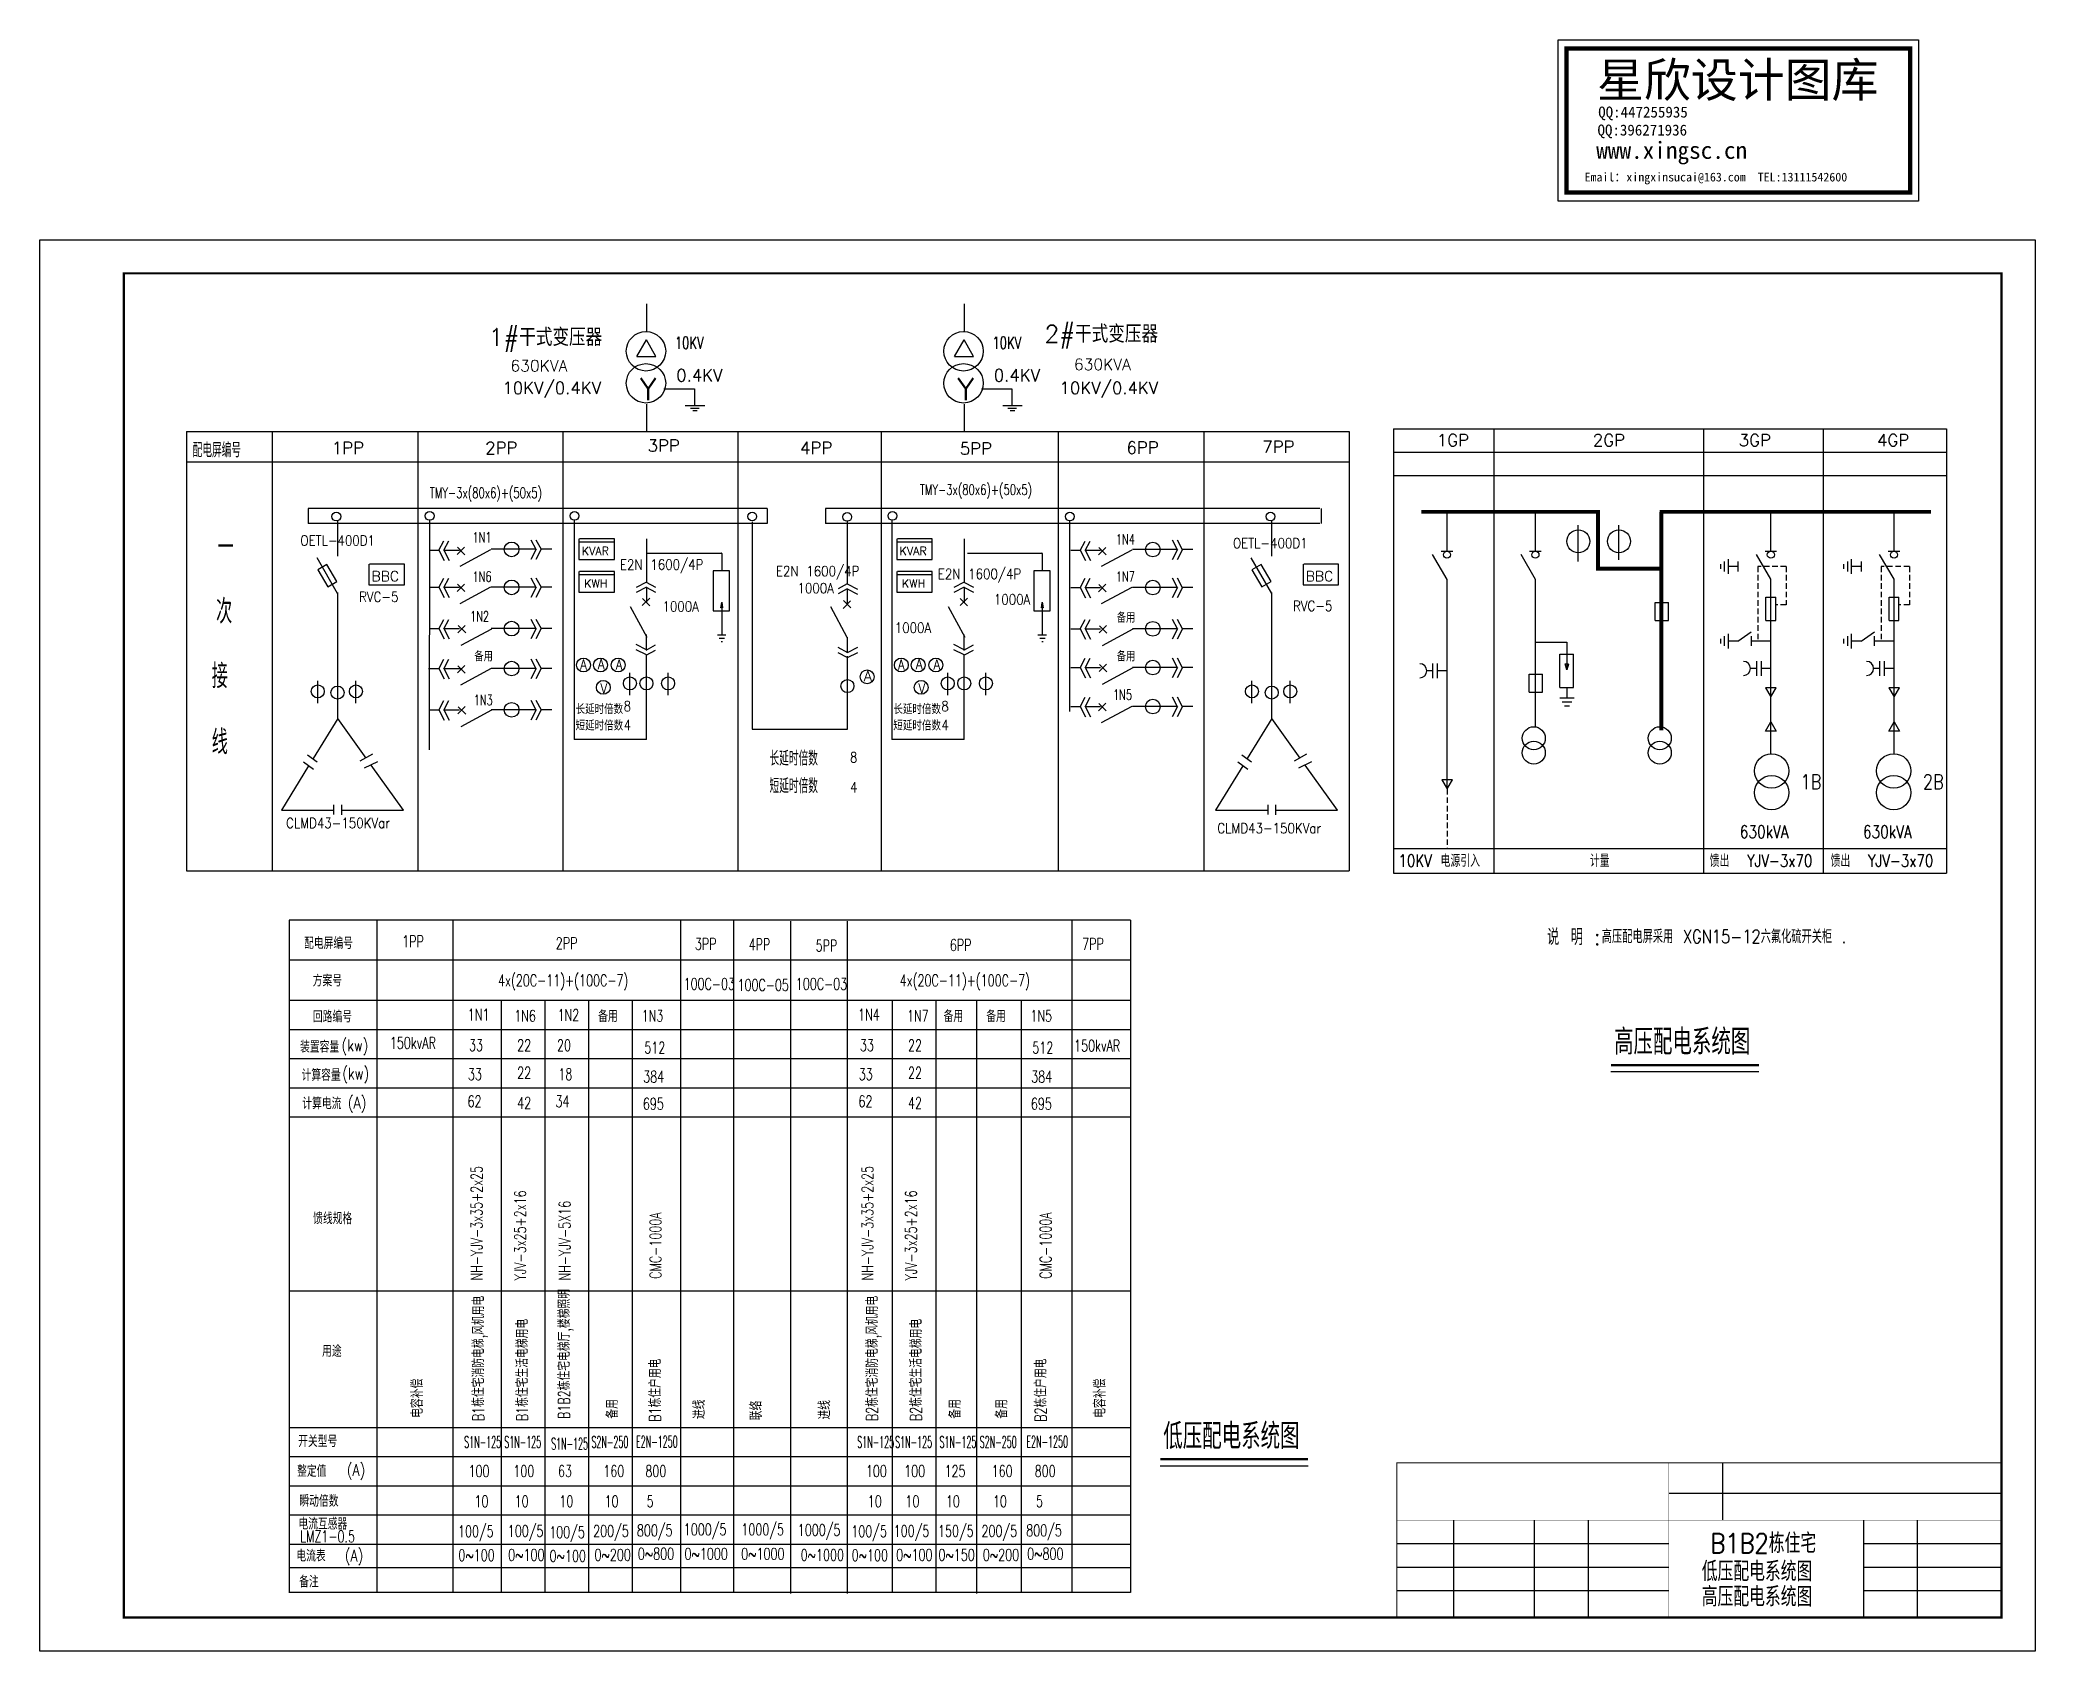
# Model space of a CAD drawing. Extents: x -2859 to 86241, y 2318 to 74239.
import ezdxf
from ezdxf.enums import TextEntityAlignment as Align

# ---------------------------------------------------------------- set-up
doc = ezdxf.new("R2010")
doc.units = 0
doc.header["$LTSCALE"] = 1000
doc.header["$MEASUREMENT"] = 0
doc.linetypes.add('HIDDEN', pattern=[0.375, 0.25, -0.125])
doc.layers.get('0').update_dxf_attribs({"linetype": 'CONTINUOUS'})
for name, color, linetype in [('1', 2, 'CONTINUOUS'), ('BZ1', 4, 'CONTINUOUS'), ('BZ2', 3, 'CONTINUOUS'), ('DIM1', 3, 'CONTINUOUS'), ('DL1', 1, 'CONTINUOUS'), ('DL2', 4, 'CONTINUOUS'), ('DL3', 1, 'HIDDEN'), ('DLX', 4, 'CONTINUOUS'), ('FACE1', 7, 'CONTINUOUS'), ('FRAME', 7, 'CONTINUOUS'), ('KG', 2, 'CONTINUOUS'), ('PUB_DIM', 3, 'CONTINUOUS'), ('PX', 4, 'CONTINUOUS'), ('TKTEXT', 240, 'CONTINUOUS')]:
    doc.layers.add(name, color=color, linetype=linetype)
doc.styles.add('163', font='SimSun.ttf', dxfattribs={"width": 0.99})
doc.styles.add('HZ', font='txt.shx', dxfattribs={"bigfont": 'fsj.shx'})

# ---------------------------------------------------------------- blocks, each defined once
blk = doc.blocks.new('星欣设计图库02')
at = {"color": 5}
for p, q in [((0, 0), (0, 35969)), ((0, 35969), (80528, 35969)), ((80528, 35969), (80528, 0)), ((80528, 0), (0, 0))]:
    blk.add_line(p, q, dxfattribs=at)
at = {"color": 5, "const_width": 1008}
blk.add_lwpolyline([(1909, 1909), (1909, 34060), (78618, 34060), (78618, 1909), (1909, 1909)], dxfattribs=at)
at = {"color": 1, "style": '163'}
for s, height, p in [('星欣设计图库', 7680, (8697, 23212)), ('QQ:447255935', 2449.44, (8982, 18644)), ('www.xingsc.cn', 3810.24, (8535, 9428)), ('QQ:396271936', 2449.44, (8821, 14628)), ('Email：xingxinsucai@163.com  TEL:13111542600', 1959.55, (5919, 4381))]:
    blk.add_text(s, height=height, dxfattribs=at).set_placement(p)

msp = doc.modelspace()

# ---------------------------------------------------------------- linework, layer by layer
at = {"color": 2}
for p, q in [((67301, 28195), (73907, 28195)), ((47171, 10594), (53777, 10594))]:
    msp.add_line(p, q, dxfattribs=at)
for points in [[(67301, 28478, 104, 104, 0), (73907, 28478, 104, 104, 0)], [(47171, 10878, 104, 104, 0), (53777, 10878, 104, 104, 0)]]:
    msp.add_lwpolyline(points, format="xyseb", dxfattribs=at)
at = {"layer": '1', "color": 4, "linetype": 'Continuous'}
for p, q in [((23802, 60105), (24228, 60844)), ((24654, 60105), (24228, 60844)), ((37982, 60105), (38409, 60844)), ((38835, 60105), (38409, 60844)), ((23802, 60105), (24654, 60105)), ((37982, 60105), (38835, 60105))]:
    msp.add_line(p, q, dxfattribs=at)
at = {"layer": 'BZ1', "linetype": 'Continuous'}
for p, q in [((29615, 53326), (9121, 53326)), ((9121, 53326), (9121, 52650)), ((29615, 52650), (9121, 52650)), ((29615, 53326), (29615, 52650)), ((54297, 53326), (32219, 53326)), ((32219, 53326), (32219, 52650)), ((54297, 52650), (32219, 52650)), ((54362, 53326), (54362, 52650))]:
    msp.add_line(p, q, dxfattribs=at)
for centre, radius in [((10379, 52960), 194), ((14547, 52989), 194), ((21019, 52989), 194), ((28954, 52968), 194), ((33196, 52943), 194), ((35211, 52989), 194), ((43139, 52960), 194), ((52099, 52960), 194), ((21416, 46335), 310), ((22173, 46335), 310), ((22963, 46335), 310), ((35608, 46335), 310), ((36364, 46335), 310), ((37155, 46335), 310), ((22300, 45337), 310), ((36492, 45337), 310)]:
    msp.add_circle(centre, radius, dxfattribs=at)
at = {"layer": 'BZ2', "linetype": 'Continuous'}
for p, q in [((45843, 34949), (8280, 34949)), ((8280, 34949), (8280, 4915)), ((45843, 33166), (8280, 33166)), ((45843, 31353), (8280, 31353)), ((17739, 31353), (17739, 4937)), ((19689, 31353), (19689, 4937)), ((21639, 31353), (21639, 4937)), ((23589, 31353), (23589, 4937)), ((35194, 31353), (35194, 4937)), ((37144, 31353), (37144, 4937)), ((40955, 31353), (40955, 4937)), ((45843, 30053), (8280, 30053)), ((45843, 28753), (8280, 28753)), ((45843, 27453), (8280, 27453)), ((45843, 26153), (8280, 26153)), ((45843, 18382), (8280, 18382)), ((45843, 12282), (8280, 12282)), ((45843, 10982), (8280, 10982)), ((45843, 9682), (8280, 9682)), ((45843, 8382), (8280, 8382)), ((45843, 7082), (8280, 7082)), ((45843, 6029), (8280, 6029)), ((45843, 4937), (8280, 4937))]:
    msp.add_line(p, q, dxfattribs=at)
at = {"layer": 'BZ2', "color": 2, "linetype": 'Continuous'}
msp.add_line((12185, 34971), (12185, 4937), dxfattribs=at)
at = {"layer": 'DIM1', "color": 3, "linetype": 'Continuous'}
for p, q in [((3691, 56762), (55615, 56762)), ((3691, 56762), (3691, 37151)), ((7515, 56762), (7515, 37151)), ((14015, 56762), (14015, 37151)), ((20488, 56762), (20488, 37151)), ((28315, 56762), (28315, 37151)), ((34703, 56762), (34703, 37151)), ((42615, 56762), (42615, 37151)), ((49115, 56762), (49115, 37151)), ((55615, 56762), (55615, 37151)), ((3691, 55406), (55615, 55406)), ((3691, 37151), (55615, 37151))]:
    msp.add_line(p, q, dxfattribs=at)
at = {"layer": 'DL1'}
for p, q in [((59984, 51416), (59984, 53172)), ((63935, 51416), (63935, 53172)), ((74441, 51416), (74441, 53172)), ((79941, 51416), (79941, 53172)), ((59984, 40802), (59984, 50149)), ((63935, 43572), (63935, 50149)), ((74441, 42375), (74441, 50161)), ((79941, 42376), (79941, 50161))]:
    msp.add_line(p, q, dxfattribs=at)
at = {"layer": 'DL1', "color": 1}
for p, q in [((65826, 52578), (65826, 50953)), ((67632, 52578), (67632, 51028)), ((63950, 47354), (65326, 47354)), ((65326, 47354), (65326, 46113)), ((65256, 46392), (65407, 46392)), ((65332, 46119), (65256, 46392)), ((65407, 46377), (65332, 46119))]:
    msp.add_line(p, q, dxfattribs=at)
at = {"layer": 'DL1', "const_width": 168}
for points in [[(58836, 53172), (66810, 53172)], [(66722, 50554), (66722, 53084)], [(69482, 53172), (81588, 53172)], [(69550, 43421), (69550, 53172)], [(66810, 50638), (69550, 50638)]]:
    msp.add_lwpolyline(points, dxfattribs=at)
at = {"layer": 'DL2'}
for p, q in [((59984, 50149), (59335, 51270)), ((59719, 51416), (60235, 51416)), ((63935, 50149), (63286, 51270)), ((63670, 51416), (64186, 51416)), ((72185, 50838), (72185, 50626)), ((72363, 50949), (72363, 50515)), ((72533, 51058), (72533, 50406)), ((72971, 50949), (72971, 50515)), ((74441, 50161), (73800, 51270)), ((74183, 51416), (74700, 51416)), ((77685, 50838), (77685, 50626)), ((77863, 50949), (77863, 50515)), ((78033, 51058), (78033, 50406)), ((78471, 50949), (78471, 50515)), ((79941, 50161), (79300, 51270)), ((79683, 51416), (80200, 51416)), ((72971, 50732), (72542, 50732)), ((78471, 50732), (78042, 50732)), ((69277, 48319), (69277, 49121)), ((69277, 49121), (69863, 49121)), ((69863, 48319), (69863, 49121)), ((74222, 48319), (74222, 49358)), ((74222, 49358), (74661, 49358)), ((74661, 48319), (74661, 49358)), ((79722, 48319), (79722, 49358)), ((79722, 49358), (80161, 49358)), ((80161, 48319), (80161, 49358)), ((69277, 48319), (69863, 48319)), ((74222, 48319), (74661, 48319)), ((79722, 48319), (80161, 48319)), ((72185, 47510), (72185, 47298)), ((72363, 47622), (72363, 47187)), ((72533, 47730), (72533, 47078)), ((72971, 47404), (72542, 47404)), ((72971, 47404), (73564, 47812)), ((73562, 47622), (73562, 47187)), ((74441, 47404), (73562, 47404)), ((77685, 47510), (77685, 47298)), ((77863, 47622), (77863, 47187)), ((78033, 47730), (78033, 47078)), ((78471, 47404), (78042, 47404)), ((78471, 47404), (79064, 47812)), ((79062, 47622), (79062, 47187)), ((79941, 47404), (79062, 47404)), ((59335, 46406), (59335, 45754)), ((59546, 46406), (59546, 45754)), ((65015, 46816), (65632, 46816)), ((65015, 45333), (65015, 46816)), ((65632, 45333), (65632, 46816)), ((73793, 46511), (73793, 45858)), ((74004, 46511), (74004, 45858)), ((79293, 46511), (79293, 45858)), ((79504, 46511), (79504, 45858)), ((59335, 46080), (59073, 46080)), ((59984, 46080), (59554, 46080)), ((63650, 45125), (63650, 45928)), ((63650, 45928), (64236, 45928)), ((64236, 45125), (64236, 45928)), ((73793, 46184), (73530, 46184)), ((74441, 46184), (74012, 46184)), ((79293, 46184), (79030, 46184)), ((79941, 46184), (79512, 46184)), ((63650, 45125), (64236, 45125)), ((65011, 44865), (65663, 44865)), ((65015, 45333), (65632, 45333)), ((65119, 44695), (65554, 44695)), ((65337, 45303), (65337, 44873)), ((65231, 44516), (65443, 44516))]:
    msp.add_line(p, q, dxfattribs=at)
at = {"layer": 'DL2', "linetype": 'HIDDEN'}
for p, q in [((75127, 50732), (73863, 50732)), ((73863, 50732), (73863, 47404)), ((75127, 50732), (75127, 49019)), ((79363, 50732), (79363, 47404)), ((80627, 50732), (79363, 50732)), ((80627, 50732), (80627, 49019)), ((75127, 49019), (74661, 49019)), ((80627, 49019), (80161, 49019))]:
    msp.add_line(p, q, dxfattribs=at)
at = {"layer": 'DL2'}
for points in [[(74680, 45324), (74203, 45324), (74441, 44911)], [(80180, 45324), (79703, 45324), (79941, 44911)], [(74680, 43380), (74203, 43380), (74441, 43793)], [(80180, 43380), (79703, 43380), (79941, 43793)], [(60222, 41215), (59745, 41215), (59984, 40802)]]:
    msp.add_lwpolyline(points, close=True, dxfattribs=at)
for centre, radius in [((65843, 51856), 512), ((67656, 51856), 512), ((59977, 51258), 158), ((63928, 51258), 158), ((74441, 51258), 158), ((79941, 51258), 158), ((63854, 43067), 512), ((63854, 42420), 512), ((69481, 43067), 512), ((69481, 42420), 512), ((74475, 41608), 768), ((79928, 41608), 768), ((74475, 40638), 768), ((79928, 40638), 768)]:
    msp.add_circle(centre, radius, dxfattribs=at)
for centre in [(58760, 46080), (73217, 46184), (78717, 46184)]:
    msp.add_arc(centre, 313, 270, 90, dxfattribs=at)
at = {"layer": 'DL3'}
msp.add_line((59984, 40802), (59984, 38148), dxfattribs=at)
at = {"layer": 'DLX', "color": 7}
for p, q in [((57588, 56878), (57588, 37048)), ((57588, 56878), (82283, 56878)), ((62065, 56878), (62065, 37048)), ((71435, 56878), (71435, 37048)), ((76783, 56878), (76783, 37048)), ((82283, 56878), (82283, 37048)), ((57588, 55833), (82283, 55833)), ((57588, 54788), (82283, 54788)), ((57588, 38148), (82283, 38148)), ((57588, 37048), (82283, 37048))]:
    msp.add_line(p, q, dxfattribs=at)
at = {"layer": 'FRAME', "color": 7, "linetype": 'ByBlock'}
for p, q in [((72291, 8169), (72291, 10719)), ((60291, 3819), (60291, 8169)), ((63891, 3819), (63891, 8169)), ((66291, 3819), (66291, 8169)), ((78591, 3819), (78591, 8169)), ((80991, 3819), (80991, 8169)), ((57742, 7119), (69891, 7119)), ((78591, 7119), (84741, 7119)), ((57742, 6069), (69891, 6069)), ((78591, 6069), (84741, 6069)), ((57742, 5019), (69891, 5019)), ((78591, 5019), (84741, 5019)), ((60767, 3826), (72917, 3826))]:
    msp.add_line(p, q, dxfattribs=at)
at = {"layer": 'FRAME', "color": 7, "linetype": 'Continuous'}
msp.add_line((69891, 9369), (84741, 9369), dxfattribs=at)
at = {"layer": 'FRAME', "color": 7, "linetype": 'ByBlock'}
msp.add_lwpolyline([(-2859, 65318), (86241, 65318), (86241, 2318), (-2859, 2318)], close=True, dxfattribs=at)
at = {"layer": 'FRAME', "color": 7, "linetype": 'ByBlock', "const_width": 100}
msp.add_lwpolyline([(891, 3819), (84741, 3819), (84741, 63819), (891, 63819)], close=True, dxfattribs=at)
at = {"layer": 'FRAME', "color": 7, "linetype": 'ByBlock'}
for points, const_width in [([(57742, 3819), (57742, 10719), (84741, 10719)], 50), ([(69891, 3819), (69891, 10719)], 15), ([(57742, 8169), (84741, 8169)], 15)]:
    msp.add_lwpolyline(points, dxfattribs=dict(at, const_width=const_width))
at = {"layer": 'KG', "color": 1, "linetype": 'Continuous'}
for p, q in [((24252, 61209), (24252, 62465)), ((38432, 61209), (38432, 62465)), ((24252, 56783), (24252, 57983)), ((38432, 56783), (38432, 57983)), ((10439, 51188), (10439, 52796)), ((20997, 52796), (20997, 43004)), ((28955, 52732), (28955, 43475)), ((33195, 52749), (33195, 49955)), ((35189, 52796), (35189, 43004)), ((52159, 51188), (52159, 52796)), ((24227, 51967), (24227, 50022)), ((38419, 51967), (38419, 50022)), ((14537, 51466), (14974, 51466)), ((15199, 51466), (15874, 51466)), ((19304, 51501), (17299, 51501)), ((19999, 51501), (19517, 51501)), ((27591, 51319), (27591, 50542)), ((41905, 51319), (41905, 50542)), ((43173, 51457), (43610, 51457)), ((43835, 51457), (44510, 51457)), ((47940, 51493), (45935, 51493)), ((48635, 51493), (48153, 51493)), ((10439, 47033), (10439, 49568)), ((14537, 49805), (14974, 49805)), ((15199, 49805), (15874, 49805)), ((19304, 49805), (17299, 49805)), ((19999, 49805), (19517, 49805)), ((27591, 49139), (27591, 47670)), ((33195, 49730), (33195, 49038)), ((41905, 49139), (41905, 47670)), ((43173, 49797), (43610, 49797)), ((43835, 49797), (44510, 49797)), ((47940, 49797), (45935, 49797)), ((48635, 49797), (48153, 49797)), ((52159, 47033), (52159, 49568)), ((14537, 47962), (14974, 47962)), ((15199, 47962), (15874, 47962)), ((19304, 47962), (17299, 47962)), ((19999, 47962), (19517, 47962)), ((24227, 47023), (24227, 47697)), ((33206, 46904), (33206, 47578)), ((38419, 47023), (38419, 47697)), ((43173, 47954), (43610, 47954)), ((43835, 47954), (44510, 47954)), ((47940, 47954), (45935, 47954)), ((48635, 47954), (48153, 47954)), ((10439, 43941), (10439, 47033)), ((24227, 43004), (24227, 46797)), ((33202, 43475), (33202, 46726)), ((38419, 43004), (38419, 46797)), ((52159, 43941), (52159, 47033)), ((9550, 44631), (9550, 45636)), ((11256, 44631), (11256, 45636)), ((14497, 46180), (14974, 46180)), ((15199, 46180), (15991, 46180)), ((19304, 46180), (17299, 46180)), ((19999, 46180), (19517, 46180)), ((23488, 44984), (23488, 45989)), ((25194, 44984), (25194, 45989)), ((37680, 44984), (37680, 45989)), ((39386, 44984), (39386, 45989)), ((43173, 46225), (43610, 46225)), ((43835, 46225), (44510, 46225)), ((47940, 46225), (45935, 46225)), ((48635, 46225), (48153, 46225)), ((51270, 44631), (51270, 45636)), ((52976, 44631), (52976, 45636)), ((10439, 43941), (9342, 42157)), ((11704, 42178), (10439, 43941)), ((14537, 44337), (14974, 44337)), ((15199, 44337), (15874, 44337)), ((19304, 44337), (17299, 44337)), ((19999, 44337), (19517, 44337)), ((43173, 44485), (43610, 44485)), ((43835, 44485), (44510, 44485)), ((47940, 44485), (45935, 44485)), ((48635, 44485), (48153, 44485)), ((52159, 43941), (51061, 42157)), ((53424, 42178), (52159, 43941)), ((24227, 43004), (20997, 43004)), ((28955, 43475), (33202, 43475)), ((38419, 43004), (35189, 43004)), ((9141, 41831), (7925, 39853)), ((13373, 39853), (11929, 41865)), ((50861, 41831), (49644, 39853)), ((55092, 39853), (53649, 41865)), ((7925, 39853), (10256, 39853)), ((10633, 39853), (13373, 39853)), ((49644, 39853), (51975, 39853)), ((52353, 39853), (55092, 39853))]:
    msp.add_line(p, q, dxfattribs=at)
at = {"layer": 'KG', "color": 4, "linetype": 'Continuous'}
for p, q in [((25005, 58666), (26372, 58666)), ((26372, 58666), (26372, 57912)), ((39186, 58666), (40552, 58666)), ((40552, 58666), (40552, 57912)), ((26832, 57912), (25956, 57912)), ((26191, 57799), (26576, 57799)), ((26297, 57700), (26496, 57700)), ((41012, 57912), (40136, 57912)), ((40371, 57799), (40756, 57799)), ((40477, 57700), (40676, 57700))]:
    msp.add_line(p, q, dxfattribs=at)
at = {"layer": 'KG', "color": 3, "linetype": 'Continuous'}
for p, q in [((14957, 51455), (15181, 51877)), ((15181, 51455), (15406, 51877)), ((19309, 51491), (19085, 51912)), ((19534, 51491), (19309, 51912)), ((43593, 51446), (43817, 51868)), ((43817, 51446), (44042, 51868)), ((47946, 51482), (47721, 51904)), ((48170, 51482), (47946, 51904)), ((14962, 51466), (15195, 51005)), ((15187, 51466), (15420, 51005)), ((19304, 51501), (19071, 51041)), ((19529, 51501), (19295, 51041)), ((43598, 51457), (43831, 50997)), ((43823, 51457), (44056, 50997)), ((47940, 51493), (47707, 51032)), ((48165, 51493), (47931, 51032)), ((14957, 49795), (15181, 50216)), ((15181, 49795), (15406, 50216)), ((19309, 49795), (19085, 50216)), ((19534, 49795), (19309, 50216)), ((24227, 50034), (23767, 49800)), ((24217, 50039), (24638, 49815)), ((33197, 49956), (32786, 49737)), ((33197, 49956), (33657, 49723)), ((38419, 50034), (37959, 49800)), ((38408, 50039), (38830, 49815)), ((43593, 49786), (43817, 50207)), ((43817, 49786), (44042, 50207)), ((47946, 49786), (47721, 50207)), ((48170, 49786), (47946, 50207)), ((14962, 49805), (15195, 49345)), ((15187, 49805), (15420, 49345)), ((19304, 49805), (19071, 49345)), ((19529, 49805), (19295, 49345)), ((24227, 49809), (23767, 49576)), ((24217, 49815), (24638, 49590)), ((33197, 49731), (32786, 49512)), ((33197, 49731), (33657, 49498)), ((38419, 49809), (37959, 49576)), ((38408, 49815), (38830, 49590)), ((43598, 49797), (43831, 49336)), ((43823, 49797), (44056, 49336)), ((47940, 49797), (47707, 49336)), ((48165, 49797), (47931, 49336)), ((14957, 47952), (15181, 48373)), ((15181, 47952), (15406, 48373)), ((19309, 47952), (19085, 48373)), ((19534, 47952), (19309, 48373)), ((43593, 47943), (43817, 48364)), ((43817, 47943), (44042, 48364)), ((47946, 47943), (47721, 48364)), ((48170, 47943), (47946, 48364)), ((14962, 47962), (15195, 47502)), ((15187, 47962), (15420, 47502)), ((19304, 47962), (19071, 47502)), ((19529, 47962), (19295, 47502)), ((24227, 47011), (23767, 47244)), ((24217, 47005), (24638, 47230)), ((38419, 47011), (37959, 47244)), ((38408, 47005), (38830, 47230)), ((43598, 47954), (43831, 47493)), ((43823, 47954), (44056, 47493)), ((47940, 47954), (47707, 47493)), ((48165, 47954), (47931, 47493)), ((14957, 46169), (15181, 46591)), ((15181, 46169), (15406, 46591)), ((19309, 46169), (19085, 46591)), ((19534, 46169), (19309, 46591)), ((24227, 46786), (23767, 47019)), ((24217, 46780), (24638, 47005)), ((33216, 46886), (32795, 47111)), ((33216, 46661), (32795, 46886)), ((33206, 46892), (33666, 47125)), ((33206, 46667), (33666, 46900)), ((38419, 46786), (37959, 47019)), ((38408, 46780), (38830, 47005)), ((43593, 46214), (43817, 46636)), ((43817, 46214), (44042, 46636)), ((47946, 46214), (47721, 46636)), ((48170, 46214), (47946, 46636)), ((14962, 46180), (15195, 45719)), ((15187, 46180), (15420, 45719)), ((19304, 46180), (19071, 45719)), ((19529, 46180), (19295, 45719)), ((43598, 46225), (43831, 45765)), ((43823, 46225), (44056, 45765)), ((47940, 46225), (47707, 45765)), ((48165, 46225), (47931, 45765)), ((14957, 44326), (15181, 44748)), ((15181, 44326), (15406, 44748)), ((19309, 44326), (19085, 44748)), ((19534, 44326), (19309, 44748)), ((43593, 44474), (43817, 44896)), ((43817, 44474), (44042, 44896)), ((47946, 44474), (47721, 44896)), ((48170, 44474), (47946, 44896)), ((14962, 44337), (15195, 43876)), ((15187, 44337), (15420, 43876)), ((19304, 44337), (19071, 43876)), ((19529, 44337), (19295, 43876)), ((43598, 44485), (43831, 44024)), ((43823, 44485), (44056, 44024)), ((47940, 44485), (47707, 44024)), ((48165, 44485), (47931, 44024)), ((38960, 31353), (38960, 4886))]:
    msp.add_line(p, q, dxfattribs=at)
at = {"layer": 'KG', "linetype": 'Continuous'}
for p, q in [((21214, 51969), (21214, 51043)), ((21214, 51836), (22774, 51836)), ((22801, 51969), (21241, 51969)), ((22801, 51043), (22801, 51969)), ((35406, 51969), (35406, 51043)), ((35406, 51836), (36966, 51836)), ((36993, 51969), (35432, 51969)), ((36993, 51043), (36993, 51969)), ((10431, 49534), (9519, 51113)), ((9955, 50825), (9550, 50591)), ((10399, 50056), (9955, 50825)), ((11832, 50843), (11832, 49917)), ((13419, 50843), (11859, 50843)), ((13419, 49917), (13419, 50843)), ((16104, 51595), (15775, 51266)), ((16121, 51259), (15792, 51589)), ((17264, 51477), (15893, 50740)), ((21214, 51043), (22801, 51043)), ((35406, 51043), (36993, 51043)), ((44740, 51586), (44411, 51257)), ((44757, 51251), (44428, 51580)), ((45900, 51469), (44529, 50731)), ((52150, 49534), (51239, 51113)), ((51675, 50825), (51270, 50591)), ((52119, 50056), (51675, 50825)), ((53552, 50843), (53552, 49917)), ((55138, 50843), (53578, 50843)), ((55138, 49917), (55138, 50843)), ((9550, 50591), (9994, 49822)), ((9994, 49822), (10399, 50056)), ((11832, 49917), (13419, 49917)), ((16104, 49945), (15775, 49616)), ((16121, 49610), (15792, 49939)), ((21214, 50513), (21214, 49587)), ((21214, 50381), (22774, 50381)), ((22801, 50513), (21241, 50513)), ((22801, 49587), (22801, 50513)), ((27210, 50542), (27210, 48754)), ((27943, 50542), (27210, 50542)), ((27943, 48754), (27943, 50542)), ((35406, 50513), (35406, 49587)), ((35406, 50381), (36966, 50381)), ((36993, 50513), (35432, 50513)), ((36993, 49587), (36993, 50513)), ((42257, 50542), (41524, 50542)), ((41524, 50542), (41524, 48754)), ((42257, 48754), (42257, 50542)), ((44740, 49937), (44411, 49608)), ((44757, 49601), (44428, 49930)), ((51270, 50591), (51714, 49822)), ((51714, 49822), (52119, 50056)), ((53552, 49917), (55138, 49917)), ((17264, 49807), (15893, 49069)), ((21214, 49587), (22801, 49587)), ((24044, 48995), (24374, 49324)), ((24380, 48978), (24051, 49307)), ((24227, 49797), (24227, 49122)), ((27554, 48894), (27591, 49132)), ((27590, 49139), (27627, 48894)), ((33016, 48865), (33345, 49194)), ((33351, 48882), (33022, 49211)), ((35406, 49587), (36993, 49587)), ((38236, 48995), (38565, 49324)), ((38572, 48978), (38243, 49307)), ((38419, 49797), (38419, 49122)), ((41867, 48894), (41905, 49132)), ((41904, 49139), (41941, 48894)), ((45900, 49798), (44529, 49061)), ((24261, 47557), (23523, 48928)), ((27210, 48754), (27943, 48754)), ((27627, 48894), (27554, 48894)), ((33193, 47557), (32456, 48928)), ((38455, 47557), (37717, 48928)), ((41524, 48754), (42257, 48754)), ((41941, 48894), (41867, 48894)), ((16139, 48106), (15810, 47777)), ((16156, 47770), (15827, 48099)), ((17309, 47941), (15939, 47204)), ((27775, 47670), (27394, 47670)), ((27717, 47523), (27482, 47523)), ((27629, 47372), (27570, 47372)), ((42089, 47670), (41708, 47670)), ((42030, 47523), (41796, 47523)), ((41942, 47372), (41884, 47372)), ((44775, 48097), (44446, 47768)), ((44792, 47762), (44463, 48091)), ((45945, 47932), (44575, 47195)), ((44775, 46369), (44446, 46040)), ((44792, 46033), (44463, 46362)), ((16120, 46309), (15791, 45980)), ((16137, 45973), (15808, 46302)), ((17299, 46180), (15928, 45442)), ((45945, 46204), (44575, 45466)), ((44740, 44625), (44411, 44296)), ((44757, 44289), (44428, 44618)), ((16139, 44481), (15810, 44151)), ((16156, 44145), (15827, 44474)), ((17309, 44316), (15939, 43578)), ((45900, 44486), (44529, 43749)), ((9361, 41673), (8913, 41995)), ((9528, 41995), (9095, 42317)), ((11444, 42065), (12004, 42373)), ((12214, 42009), (11626, 41729)), ((51080, 41673), (50633, 41995)), ((51248, 41995), (50815, 42317)), ((53164, 42065), (53723, 42373)), ((53933, 42009), (53346, 41729)), ((10256, 40091), (10256, 39657)), ((10619, 39643), (10619, 40091)), ((51975, 40091), (51975, 39657)), ((52339, 39643), (52339, 40091)), ((15584, 34949), (15584, 4937)), ((25755, 34974), (25755, 4963)), ((28118, 34923), (28118, 4912)), ((30658, 34897), (30658, 4886)), ((33198, 34897), (33198, 4886)), ((43229, 34949), (43229, 4937)), ((45843, 34949), (45843, 4937))]:
    msp.add_line(p, q, dxfattribs=at)
for centre, radius in [((24207, 60339), 880), ((38388, 60339), 880), ((24207, 58910), 880), ((38388, 58910), 880), ((18206, 51498), 328), ((46842, 51490), 328), ((18206, 49802), 328), ((46842, 49794), 328), ((18206, 47959), 328), ((46842, 47951), 328), ((18206, 46177), 328), ((46842, 46222), 328), ((9550, 45160), 291), ((11256, 45160), 291), ((23488, 45513), 291), ((24229, 45513), 291), ((25194, 45513), 291), ((33204, 45394), 291), ((34081, 45810), 310), ((37680, 45513), 291), ((38420, 45513), 291), ((39386, 45513), 291), ((51270, 45160), 291), ((52976, 45160), 291), ((10431, 45105), 291), ((18206, 44334), 328), ((46842, 44482), 328), ((52150, 45105), 291)]:
    msp.add_circle(centre, radius, dxfattribs=at)
at = {"layer": 'TKTEXT'}
for p, q in [((14546, 52794), (14528, 42555)), ((43133, 44262), (43133, 52771)), ((24248, 51332), (27578, 51332)), ((38561, 51332), (41892, 51332))]:
    msp.add_line(p, q, dxfattribs=at)
for centre in [(27578, 51319), (41892, 51319)]:
    msp.add_arc(centre, 13, 0, 90, dxfattribs=at)

# ---------------------------------------------------------------- block references
at = {"layer": 'PUB_DIM', "xscale": 0.2000000000116415, "yscale": 0.2000000000116415, "zscale": 0.2}
msp.add_blockref('星欣设计图库02', (64936, 67045), dxfattribs=at)

# ---------------------------------------------------------------- texts
at = {"layer": '1', "color": 4, "linetype": 'Continuous', "style": 'HZ'}
for p in [(23929, 58160), (38110, 58160)]:
    msp.add_text('Y', height=973, dxfattribs=at).set_placement(p)
at = {"layer": 'BZ1', "linetype": 'Continuous', "style": 'HZ'}
for s, p in [('1#干式变压器', (19715, 60913)), ('2#干式变压器', (44536, 61059))]:
    msp.add_text(s, height=780, dxfattribs=at).set_placement(p, align=Align.MIDDLE)
for s, height, width, p in [('10KV', 540.8, 0.7, (25496, 60450)), ('10KV', 540.8, 0.7, (39677, 60450)), ('TMY-3x(80x6)+(50x5)', 468, 0.7, (36437, 53928)), ('TMY-3x(80x6)+(50x5)', 468, 0.7, (14551, 53788)), ('OETL-400D1', 455, 0.85, (8774, 51665)), ('1N1', 455, 0.7, (16465, 51811)), ('1N4', 455, 0.7, (45195, 51720)), ('OETL-400D1', 455, 0.85, (50421, 51548)), ('E2N 1600/4P', 455, 0.85, (23046, 50591)), ('E2N 1600/4P', 455, 0.85, (30012, 50300)), ('1N6', 455, 0.7, (16465, 50054)), ('1000A', 455, 0.85, (30975, 49539)), ('E2N 1600/4P', 455, 0.85, (37240, 50174)), ('1N7', 455, 0.7, (45195, 50057)), ('RVC-5', 455, 0.85, (11397, 49153)), ('1000A', 455, 0.85, (24944, 48722)), ('1000A', 455, 0.85, (39745, 49036)), ('RVC-5', 455, 0.85, (53102, 48745)), ('1N2', 455, 0.7, (16352, 48280)), ('1000A', 455, 0.85, (35317, 47772)), ('备用', 455, 0.7, (45232, 48227)), ('备用', 455, 0.7, (16542, 46497)), ('备用', 455, 0.7, (45232, 46499)), ('1N3', 455, 0.7, (16512, 44543)), ('8', 455, 0.85, (23207, 44270)), ('8', 455, 0.85, (37399, 44270)), ('1N5', 455, 0.7, (45062, 44780)), ('4', 455, 0.85, (23207, 43431)), ('4', 455, 0.85, (37399, 43431)), ('8', 455, 0.85, (33318, 41988)), ('4', 455, 0.85, (33318, 40651)), ('CLMD43-150KVar', 455, 0.85, (8135, 39055)), ('CLMD43-150KVar', 455, 0.85, (49723, 38822)), ('1PP', 520, 0.7, (13320, 33735)), ('2PP', 520, 0.7, (20178, 33655)), ('3PP', 520, 0.7, (26392, 33628)), ('4PP', 520, 0.7, (28795, 33600)), ('5PP', 520, 0.7, (31784, 33549)), ('6PP', 520, 0.7, (37777, 33574)), ('7PP', 520, 0.7, (43683, 33628)), ('方案号', 520, 0.8, (9323, 31985)), ('4x(20C-11)+(100C-7)', 520, 0.7, (17601, 31995)), ('100C-03', 520, 0.7, (25888, 31843)), ('100C-05', 520, 0.7, (28296, 31791)), ('100C-03', 520, 0.7, (30898, 31843)), ('4x(20C-11)+(100C-7)', 520, 0.7, (35537, 31995)), ('回路编号', 520, 0.8, (9332, 30379)), ('1N1', 520, 0.7, (16251, 30468)), ('1N6', 520, 0.7, (18323, 30415)), ('1N2', 520, 0.7, (20260, 30454)), ('1N3', 520, 0.7, (24013, 30415)), ('1N4', 520, 0.7, (33680, 30466)), ('1N7', 520, 0.7, (35863, 30415)), ('1N5', 520, 0.7, (41374, 30415)), ('(kw)', 520, 0.8, (10613, 29094)), ('150kvAR', 520, 0.7, (12768, 29208)), ('33', 520, 0.7, (16306, 29101)), ('22', 520, 0.7, (18455, 29101)), ('20', 520, 0.7, (20236, 29101)), ('512', 520, 0.7, (24136, 28993)), ('33', 520, 0.7, (33761, 29101)), ('22', 520, 0.7, (35910, 29101)), ('512', 520, 0.7, (41463, 28993)), ('150kvAR', 520, 0.7, (43326, 29081)), ('(kw)', 520, 0.8, (10650, 27837)), ('33', 520, 0.7, (16254, 27807)), ('22', 520, 0.7, (18455, 27875)), ('18', 520, 0.7, (20295, 27807)), ('384', 520, 0.7, (24084, 27700)), ('33', 520, 0.7, (33709, 27807)), ('22', 520, 0.7, (35910, 27875)), ('384', 520, 0.7, (41412, 27700)), ('(A)', 520, 0.8, (10900, 26535)), ('62', 520, 0.7, (16240, 26596)), ('42', 520, 0.7, (18455, 26531)), ('34', 520, 0.7, (20170, 26596)), ('695', 520, 0.7, (24070, 26489)), ('62', 520, 0.7, (33695, 26596)), ('42', 520, 0.7, (35910, 26531)), ('695', 520, 0.7, (41397, 26489)), ('馈线规格', 520, 0.8, (9343, 21373)), ('开关型号', 520, 0.8, (8676, 11424)), ('S1N-125', 520, 0.5, (16091, 11392)), ('S1N-125', 520, 0.5, (17880, 11392)), ('S1N-125', 520, 0.5, (19971, 11311)), ('S2N-250', 520, 0.5, (21771, 11392)), ('E2N-1250', 520, 0.5, (23762, 11404)), ('S1N-125', 520, 0.5, (33642, 11392)), ('S1N-125', 520, 0.5, (35335, 11392)), ('S1N-125', 520, 0.5, (37314, 11392)), ('S2N-250', 520, 0.5, (39112, 11392)), ('E2N-1250', 520, 0.5, (41193, 11404)), ('(A)', 520, 0.8, (10851, 10139)), ('整定值', 520, 0.8, (8629, 10095)), ('100', 520, 0.7, (16283, 10091)), ('100', 520, 0.7, (18283, 10091)), ('63', 520, 0.7, (20279, 10091)), ('160', 520, 0.7, (22301, 10091)), ('800', 520, 0.7, (24181, 10091)), ('100', 520, 0.7, (34029, 10091)), ('100', 520, 0.7, (35738, 10091)), ('125', 520, 0.7, (37543, 10091)), ('160', 520, 0.7, (39643, 10091)), ('800', 520, 0.7, (41567, 10091)), ('瞬动倍数', 520, 0.8, (8729, 8759)), ('10', 520, 0.7, (16550, 8741)), ('10', 520, 0.7, (18341, 8741)), ('10', 520, 0.7, (20340, 8741)), ('10', 520, 0.7, (22359, 8741)), ('5', 520, 0.7, (24240, 8741)), ('10', 520, 0.7, (34114, 8741)), ('10', 520, 0.7, (35796, 8741)), ('10', 520, 0.7, (37601, 8741)), ('10', 520, 0.7, (39701, 8741)), ('5', 520, 0.7, (41625, 8741)), ('电流互感器', 520, 0.8, (8686, 7741)), ('100/5', 520, 0.7, (15813, 7402)), ('100/5', 520, 0.7, (18036, 7416)), ('200/5', 520, 0.7, (21847, 7416)), ('800/5', 520, 0.7, (23803, 7444)), ('1000/5', 520, 0.7, (25896, 7486)), ('1000/5', 520, 0.7, (28468, 7486)), ('1000/5', 520, 0.7, (30987, 7463)), ('100/5', 520, 0.7, (33376, 7402)), ('100/5', 520, 0.7, (35271, 7416)), ('150/5', 520, 0.7, (37251, 7416)), ('200/5', 520, 0.7, (39189, 7416)), ('800/5', 520, 0.7, (41189, 7444)), ('LMZ1-0.5', 520, 0.7, (8762, 7175)), ('100/5', 520, 0.7, (19887, 7365)), ('电流表', 520, 0.8, (8592, 6314)), ('(A)', 520, 0.8, (10762, 6322)), ('0~100', 520, 0.7, (15829, 6338)), ('0~100', 520, 0.7, (18052, 6352)), ('0~100', 520, 0.7, (19903, 6301)), ('0~200', 520, 0.7, (21909, 6352)), ('0~800', 520, 0.7, (23842, 6403)), ('0~1000', 520, 0.7, (25928, 6399)), ('0~1000', 520, 0.7, (28456, 6399)), ('0~1000', 520, 0.7, (31113, 6345)), ('0~100', 520, 0.7, (33392, 6338)), ('0~100', 520, 0.7, (35380, 6352)), ('0~150', 520, 0.7, (37267, 6352)), ('0~200', 520, 0.7, (39251, 6352)), ('0~800', 520, 0.7, (41228, 6403)), ('备注', 520, 0.8, (8720, 5156))]:
    msp.add_text(s, height=height, dxfattribs=dict(at, width=width)).set_placement(p)
for s, height, p in [('630KVA', 507, (18155, 59441)), ('630KVA', 507, (43318, 59499)), ('10KV/0.4KV', 540.8, (17795, 58435)), ('0.4KV', 540.8, (25558, 58998)), ('0.4KV', 540.8, (39739, 58998)), ('10KV/0.4KV', 540.8, (42675, 58435)), ('1PP', 540.8, (10177, 55753)), ('2PP', 540.8, (17028, 55753)), ('3PP', 540.8, (24281, 55859)), ('4PP', 540.8, (31090, 55753)), ('6PP', 540.8, (45663, 55766)), ('7PP', 540.8, (51730, 55807)), ('1GP', 540.8, (59525, 56101)), ('2GP', 540.8, (66493, 56101)), ('3GP', 540.8, (73007, 56101)), ('4GP', 540.8, (79183, 56101)), ('KVAR', 364, (21339, 51246)), ('KVAR', 364, (35531, 51246)), ('KWH', 364, (21444, 49793)), ('KWH', 364, (35636, 49793))]:
    msp.add_text(s, height=height, dxfattribs=at).set_placement(p)
for s, height, width, p in [('配电屏编号', 650, 0.7, (5043, 55967)), ('一', 1082, 0.7, (5436, 51598)), ('次', 1082, 0.7, (5370, 48780)), ('接', 1082, 0.7, (5174, 45897)), ('长延时倍数', 455, 0.85, (22125, 44394)), ('长延时倍数', 455, 0.85, (36317, 44394)), ('短延时倍数', 455, 0.85, (22125, 43662)), ('短延时倍数', 455, 0.85, (36317, 43662)), ('线', 1082, 0.7, (5174, 42949)), ('长延时倍数', 650, 0.7, (30804, 42202)), ('短延时倍数', 650, 0.7, (30804, 40973)), ('配电屏编号', 520, 0.8, (10030, 33948)), ('备用', 520, 0.8, (22507, 30686)), ('备用', 520, 0.8, (37934, 30686)), ('备用', 520, 0.8, (39841, 30686)), ('装置容量', 520, 0.8, (9634, 29321)), ('计算容量', 520, 0.8, (9699, 28060)), ('计算电流', 520, 0.8, (9733, 26794)), ('用途', 520, 0.8, (10179, 15742))]:
    msp.add_text(s, height=height, dxfattribs=dict(at, width=width)).set_placement(p, align=Align.MIDDLE)
at = {"layer": 'BZ1', "color": 4, "linetype": 'Continuous', "style": 'HZ'}
for s, height, p in [('5PP', 540.8, (38222, 55725)), ('BBC', 455, (11950, 50072)), ('BBC', 455, (53670, 50072))]:
    msp.add_text(s, height=height, dxfattribs=at).set_placement(p)
at = {"layer": 'BZ1', "linetype": 'Continuous', "style": 'HZ', "text_generation_flag": 2, "width": 0.85}
for s, p in [('A', (21567, 46132)), ('A', (22358, 46149)), ('A', (23152, 46132)), ('A', (35759, 46132)), ('A', (36550, 46149)), ('A', (37344, 46132)), ('V', (22478, 45058)), ('V', (36670, 45058))]:
    msp.add_text(s, height=455, dxfattribs=at).set_placement(p)
at = {"layer": 'BZ1', "linetype": 'Continuous', "style": 'HZ', "width": 0.7}
for s, p in [('NH-YJV-3x35+2x25', (16905, 18857)), ('NH-YJV-3x35+2x25', (34360, 18857)), ('YJV-3x25+2x16', (18849, 18857)), ('NH-YJV-5X16', (20834, 18857)), ('YJV-3x25+2x16', (36304, 18857)), ('CMC-1000A', (24892, 18936)), ('CMC-1000A', (42314, 18936)), ('B1栋住宅消防电梯,风机用电', (16979, 12579)), ('B1B2栋住宅电梯厅,楼梯照明', (20808, 12678)), ('B2栋住宅消防电梯,风机用电', (34565, 12579)), ('B1栋住宅生活电梯用电', (18938, 12579)), ('B2栋住宅生活电梯用电', (36524, 12579)), ('B1栋住户用电', (24875, 12554)), ('B2栋住户用电', (42093, 12554)), ('电容补偿', (14244, 12731)), ('电容补偿', (44733, 12731)), ('备用', (22954, 12693)), ('进线', (26840, 12676)), ('联络', (29381, 12625)), ('进线', (32440, 12651)), ('备用', (38261, 12693)), ('备用', (40345, 12693))]:
    msp.add_text(s, height=520, rotation=90, dxfattribs=at).set_placement(p)
at = {"layer": 'DLX', "style": 'HZ', "width": 0.8}
for s, height, p in [('630kVA', 561.3, (73055, 38613)), ('630kVA', 561.3, (78555, 38613)), ('说 明 :', 720, (64443, 33834)), (' 高压配电屏采用 XGN15-12六氟化硫开关柜 .', 600, (66463, 33918))]:
    msp.add_text(s, height=height, dxfattribs=at).set_placement(p)
at = {"layer": 'FACE1', "color": 4, "linetype": 'Continuous', "style": 'HZ', "width": 0.85}
for s, p in [('B1B2栋住宅', (71738, 6696)), ('低压配电系统图', (71355, 5439)), ('高压配电系统图', (71355, 4308))]:
    msp.add_text(s, height=873.6, dxfattribs=at).set_placement(p)
at = {"layer": 'KG', "color": 4, "linetype": 'Continuous', "style": 'HZ'}
msp.add_text('A', height=473, dxfattribs=at).set_placement((33930, 45607))
at = {"layer": 'PX', "style": 'HZ', "width": 0.8}
for s, height, p in [('1B', 660, (75766, 40792)), ('2B', 660, (81229, 40792)), ('10KV 电源引入', 550, (57810, 37323)), ('计量', 550, (66358, 37323)), ('馈出  YJV-3x70', 550, (71708, 37323)), ('馈出  YJV-3x70', 550, (77109, 37323)), ('高压配电系统图 ', 1144, (67438, 28940)), ('低压配电系统图 ', 1144, (47308, 11339))]:
    msp.add_text(s, height=height, dxfattribs=at).set_placement(p)

doc.saveas('drawing.dxf')
